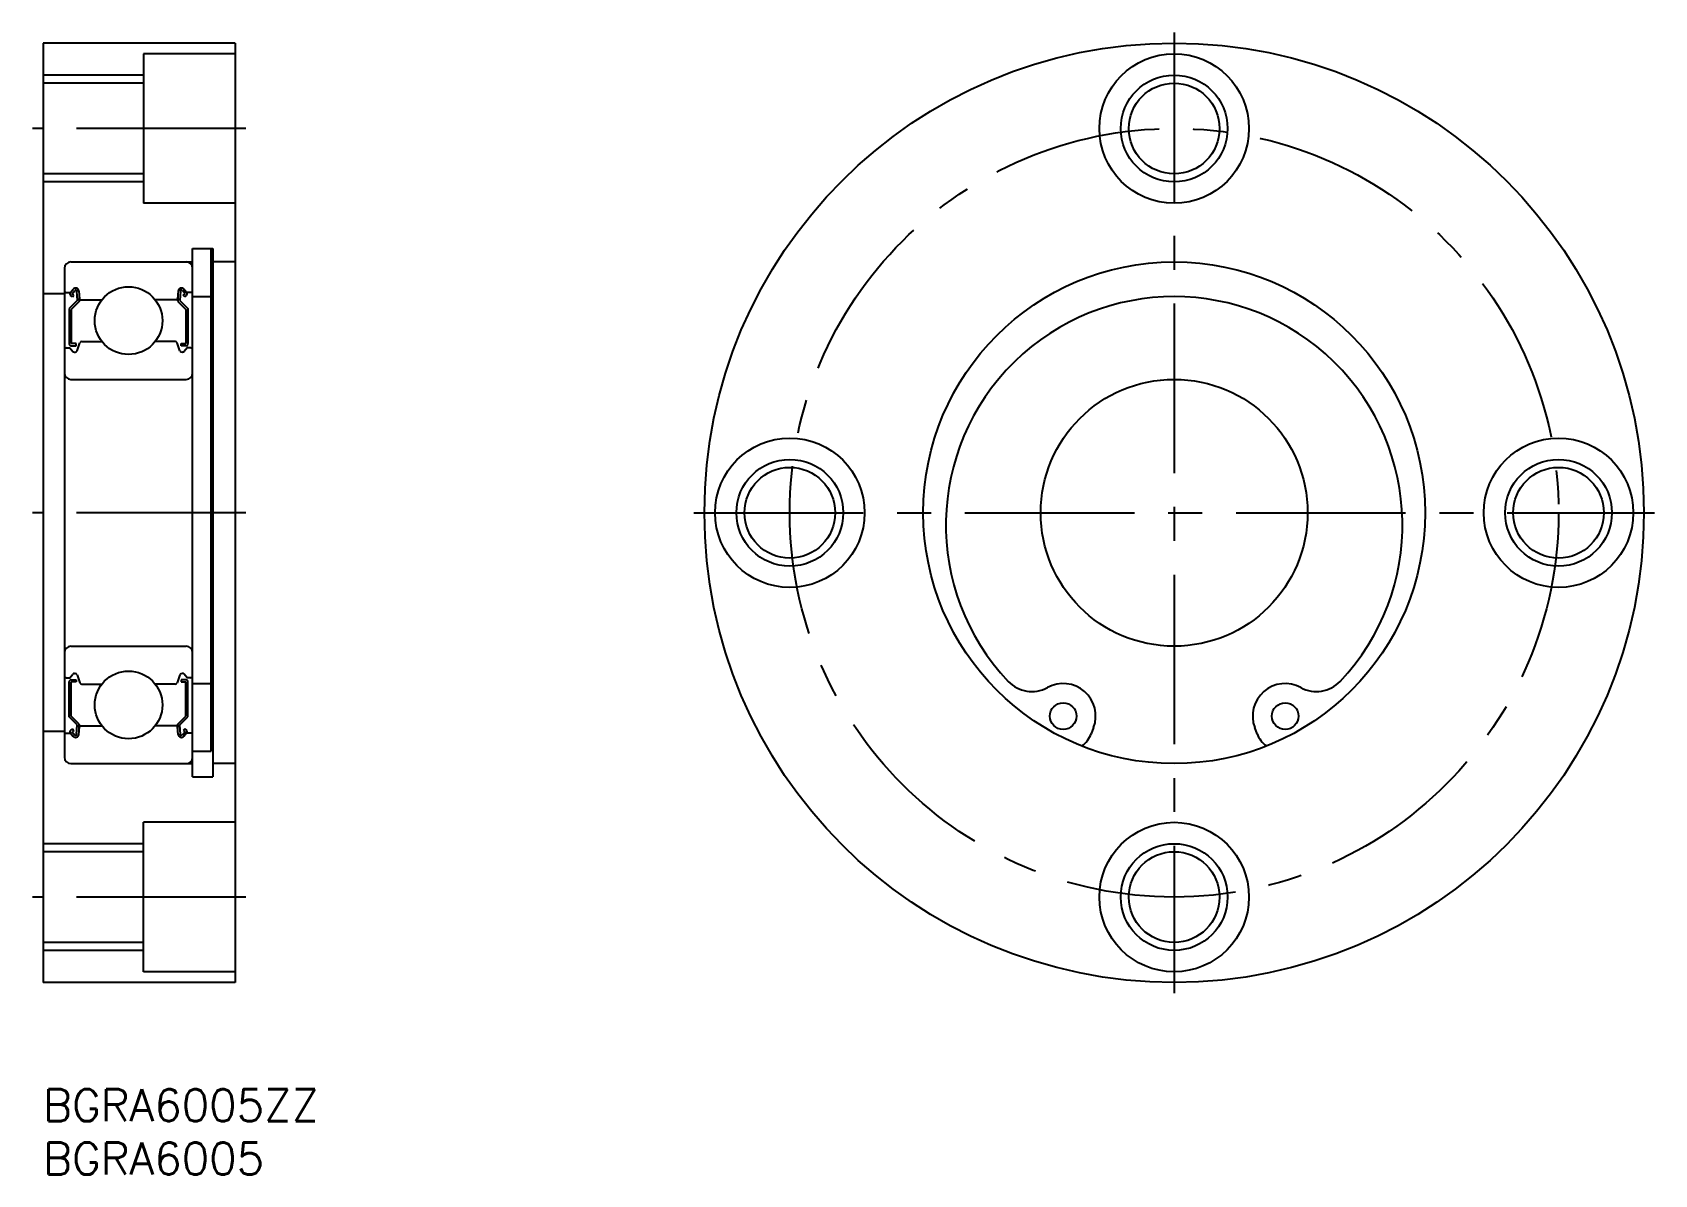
# Model space of a CAD drawing. Extents: x -1 to 151, y -8 to 99.
import ezdxf

# ---------------------------------------------------------------- set-up
doc = ezdxf.new("R2010")
doc.units = 0
doc.header["$LTSCALE"] = 0.5
doc.linetypes.add('CENTER', pattern=[50.8, 31.75, -6.35, 6.35, -6.35])
for name, color, linetype in [('MSM_CENTER', 1, 'CENTER'), ('MSM_CONTINUOUS', 7, 'CONTINUOUS'), ('MSM_NARROW', 5, 'CONTINUOUS'), ('MSM_PART_NUMBER', 7, 'CONTINUOUS')]:
    doc.layers.add(name, color=color, linetype=linetype)
doc.styles.get("Standard").update_dxf_attribs({"font": 'txt.shx', "height": 3, "bigfont": 'bigfont.shx'})

# ---------------------------------------------------------------- blocks, each defined once
blk = doc.blocks.new('*U4')
at = {"layer": 'MSM_PART_NUMBER'}
blk.add_text('BGRA6005ZZ', height=3, dxfattribs=at).set_placement((0, -3))
blk = doc.blocks.new('*U5')
at = {"layer": 'MSM_PART_NUMBER'}
blk.add_text('BGRA6005', height=3, dxfattribs=at).set_placement((0, -8))

msp = doc.modelspace()

# ---------------------------------------------------------------- linework, layer by layer
at = {"layer": 'MSM_CENTER'}
for p, q in [((105.94, 99), (105.94, 9)), ((19, 90), (-1, 90)), ((19, 54), (-1, 54)), ((60.94, 54), (150.94, 54)), ((19, 18), (-1, 18))]:
    msp.add_line(p, q, dxfattribs=at)
msp.add_circle((105.94, 54), 36, dxfattribs=at)
at = {"layer": 'MSM_CONTINUOUS'}
for p, q in [((0, 98), (0, 10)), ((18, 98), (0, 98)), ((13.5, 98), (13.5, 98)), ((18, 98), (18, 10)), ((18, 97), (9.4, 97)), ((9.4, 97), (9.4, 83)), ((9.4, 94.25), (0, 94.25)), ((9.4, 85.75), (0, 85.75)), ((18, 83), (9.4, 83)), ((2.6, 77.5), (14, 77.5)), ((14, 29.25), (14, 78.75)), ((14, 78.75), (15.9, 78.75)), ((15.75, 31.68, 1.25), (15.75, 78.75, 1.25)), ((15.9, 78.75), (15.9, 29.25)), ((18, 77.5), (15.95, 77.5)), ((2, 76.9), (2, 31.1)), ((2, 74.5), (0, 74.5)), ((2.1, 74.65), (2.56, 74.65)), ((2.56, 74.65), (2.81, 74.95)), ((2.71, 74.52), (2.96, 74.82)), ((2.87, 74.39), (2.71, 74.52)), ((3.14, 74.76), (3.18, 73.88)), ((3.34, 74.78), (3.4, 74.04)), ((12.66, 74.78), (12.6, 74.04)), ((12.86, 74.76), (12.82, 73.88)), ((13.29, 74.52), (13.04, 74.82)), ((13.13, 74.39), (13.29, 74.52)), ((13.44, 74.65), (13.19, 74.95)), ((13.9, 74.65), (13.44, 74.65)), ((3.18, 73.88), (2.43, 73.13)), ((2.43, 73.13), (2.43, 69.85)), ((2.74, 74.24), (2.58, 74.37)), ((3.38, 73.8), (2.63, 73.05)), ((2.63, 73.05), (2.63, 69.85)), ((2.74, 74.24), (2.87, 74.39)), ((3.38, 74.27), (3.38, 73.8)), ((3.5, 73.95), (5.49, 73.95)), ((12.5, 73.95), (10.51, 73.95)), ((12.62, 74.27), (12.62, 73.8)), ((12.62, 73.8), (13.37, 73.05)), ((12.82, 73.88), (13.57, 73.13)), ((13.26, 74.24), (13.13, 74.39)), ((13.26, 74.24), (13.42, 74.37)), ((13.37, 73.05), (13.37, 69.85)), ((13.57, 73.13), (13.57, 69.85)), ((14, 74.25), (15.75, 74.25)), ((3.18, 69.18), (3.45, 69.92)), ((3.64, 70.05), (5.49, 70.05)), ((12.36, 70.05), (10.51, 70.05)), ((12.82, 69.18), (12.55, 69.92)), ((2.2, 69.45), (2.5, 69.45)), ((2.5, 69.45), (2.78, 69.12)), ((3.08, 69.85), (2.63, 69.85)), ((2.63, 69.65), (3.08, 69.65)), ((2.93, 69.05), (2.99, 69.05)), ((3.08, 69.65), (3.08, 69.85)), ((12.92, 69.65), (12.92, 69.85)), ((12.92, 69.85), (13.37, 69.85)), ((13.37, 69.65), (12.92, 69.65)), ((13.07, 69.05), (13.01, 69.05)), ((13.5, 69.45), (13.22, 69.12)), ((13.8, 69.45), (13.5, 69.45)), ((2.6, 66.5), (13.4, 66.5)), ((2.6, 41.5), (13.4, 41.5)), ((2.2, 38.55), (2.5, 38.55)), ((2.43, 34.87), (2.43, 38.15)), ((2.5, 38.55), (2.78, 38.88)), ((2.63, 38.35), (3.08, 38.35)), ((2.63, 34.95), (2.63, 38.15)), ((3.08, 38.15), (2.63, 38.15)), ((2.93, 38.95), (2.99, 38.95)), ((3.08, 38.35), (3.08, 38.15)), ((3.18, 38.82), (3.45, 38.08)), ((12.82, 38.82), (12.55, 38.08)), ((12.92, 38.35), (12.92, 38.15)), ((13.37, 38.35), (12.92, 38.35)), ((12.92, 38.15), (13.37, 38.15)), ((13.07, 38.95), (13.01, 38.95)), ((13.5, 38.55), (13.22, 38.88)), ((13.37, 34.95), (13.37, 38.15)), ((13.8, 38.55), (13.5, 38.55)), ((13.57, 34.87), (13.57, 38.15)), ((14, 38), (15.75, 38)), ((3.64, 37.95), (5.49, 37.95)), ((12.36, 37.95), (10.51, 37.95)), ((3.38, 34.2), (2.63, 34.95)), ((12.62, 34.2), (13.37, 34.95)), ((2, 33.5), (0, 33.5)), ((3.18, 34.12), (2.43, 34.87)), ((2.74, 33.76), (2.58, 33.63)), ((2.87, 33.61), (2.71, 33.48)), ((2.71, 33.48), (2.96, 33.18)), ((2.74, 33.76), (2.87, 33.61)), ((3.14, 33.24), (3.18, 34.12)), ((3.34, 33.22), (3.4, 33.96)), ((3.38, 33.73), (3.38, 34.2)), ((3.5, 34.05), (5.49, 34.05)), ((12.5, 34.05), (10.51, 34.05)), ((12.66, 33.22), (12.6, 33.96)), ((12.62, 33.73), (12.62, 34.2)), ((12.82, 34.12), (13.57, 34.87)), ((12.86, 33.24), (12.82, 34.12)), ((13.29, 33.48), (13.04, 33.18)), ((13.26, 33.76), (13.13, 33.61)), ((13.13, 33.61), (13.29, 33.48)), ((13.26, 33.76), (13.42, 33.63)), ((98.39, 33.88, -1.75), (98.17, 33.3, -1.75)), ((113.7, 33.3, -1.75), (113.48, 33.88, -1.75)), ((2.1, 33.35), (2.56, 33.35)), ((2.56, 33.35), (2.81, 33.05)), ((13.44, 33.35), (13.19, 33.05)), ((13.9, 33.35), (13.44, 33.35)), ((2.6, 30.5), (14, 30.5)), ((5.5, 30.5), (5.5, 30.5)), ((14, 31.68), (15.75, 31.68)), ((18, 30.5), (15.95, 30.5)), ((14, 29.25), (15.9, 29.25)), ((18, 25), (9.4, 25)), ((9.4, 11), (9.4, 25)), ((9.4, 22.25), (0, 22.25)), ((9.4, 13.75), (0, 13.75)), ((18, 11), (9.4, 11)), ((18, 10), (0, 10))]:
    msp.add_line(p, q, dxfattribs=at)
for centre, radius in [((105.94, 54), 44), ((105.94, 90), 7), ((105.94, 90), 4.25), ((105.94, 54, -1.75), 23.5), ((8, 72), 3.17), ((105.94, 54), 12.5), ((69.94, 54), 7), ((141.94, 54), 7), ((69.94, 54), 4.25), ((141.94, 54), 4.25), ((8, 36), 3.17), ((95.54, 34.95, -1.75), 1.25), ((116.34, 34.95, -1.75), 1.25), ((105.94, 18), 7), ((105.94, 18), 4.25)]:
    msp.add_circle(centre, radius, dxfattribs=at)
for centre, radius, start, end in [((2.6, 76.9), 0.6, 90, 180), ((13.4, 76.9), 0.6, 0, 90), ((2.1, 74.75), 0.1, 180, 270), ((2.71, 74.52), 0.2, 140.0012, 230.0863), ((3.04, 74.75), 0.3, 4.9967, 140.0012), ((3.04, 74.75), 0.1, 2.8198, 140.0023), ((12.96, 74.75), 0.3, 39.9988, 175.0033), ((12.96, 74.75), 0.1, 39.9977, 177.1802), ((13.29, 74.52), 0.2, 309.9137, 39.9988), ((13.9, 74.75), 0.1, 270, 0), ((3.5, 74.05), 0.1, 184.9967, 270), ((12.5, 74.05), 0.1, 270, 355.0033), ((105.94, 52.87, -1.75), 21.38, 316.6826, 223.3174), ((3.64, 69.85), 0.2, 90, 159.9921), ((12.36, 69.85), 0.2, 20.0079, 90), ((2.2, 69.25), 0.2, 90, 180), ((2.63, 69.85), 0.2, 180, 270), ((2.93, 69.25), 0.2, 219.9945, 270), ((2.99, 69.25), 0.2, 270, 339.9921), ((13.01, 69.25), 0.2, 200.0079, 270), ((13.07, 69.25), 0.2, 270, 320.0055), ((13.37, 69.85), 0.2, 270, 0), ((13.8, 69.25), 0.2, 0, 90), ((2.6, 67.1), 0.6, 180, 270), ((13.4, 67.1), 0.6, 270, 0), ((2.6, 40.9), 0.6, 90, 180), ((13.4, 40.9), 0.6, 0, 90), ((2.2, 38.75), 0.2, 180, 270), ((2.63, 38.15), 0.2, 90, 180), ((2.93, 38.75), 0.2, 90, 140.0055), ((2.99, 38.75), 0.2, 20.0079, 90), ((3.64, 38.15), 0.2, 200.0079, 270), ((12.36, 38.15), 0.2, 270, 339.9921), ((13.01, 38.75), 0.2, 90, 159.9921), ((13.07, 38.75), 0.2, 39.9945, 90), ((13.37, 38.15), 0.2, 0, 90), ((13.8, 38.75), 0.2, 270, 0), ((92.6, 40.3, -1.75), 3.05, 223.3174, 298.7349), ((95.54, 34.95, -1.75), 3.05, 339.4426, 118.7349), ((116.34, 34.95, -1.75), 3.05, 61.2651, 200.5574), ((119.27, 40.3, -1.75), 3.05, 241.2651, 316.6826), ((2.71, 33.48), 0.2, 129.9137, 219.9988), ((3.5, 33.95), 0.1, 90, 175.0033), ((12.5, 33.95), 0.1, 4.9967, 90), ((13.29, 33.48), 0.2, 320.0012, 50.0863), ((2.1, 33.25), 0.1, 90, 180), ((3.04, 33.25), 0.3, 219.9988, 355.0033), ((3.04, 33.25), 0.1, 219.9977, 357.1802), ((12.96, 33.25), 0.3, 184.9967, 320.0012), ((12.96, 33.25), 0.1, 182.8198, 320.0023), ((13.9, 33.25), 0.1, 0, 90), ((95.83, 34.18, -1.75), 2.5, 305.7418, 339.4426), ((116.04, 34.18, -1.75), 2.5, 200.5574, 234.2582), ((2.6, 31.1), 0.6, 180, 270), ((13.4, 31.1), 0.6, 270, 0)]:
    msp.add_arc(centre, radius, start, end, dxfattribs=at)
at = {"layer": 'MSM_NARROW'}
for p, q in [((9.4, 95), (0, 95)), ((9.4, 85), (0, 85)), ((9.4, 23), (0, 23)), ((9.4, 13), (0, 13))]:
    msp.add_line(p, q, dxfattribs=at)
for centre in [(105.94, 90), (69.94, 54), (141.94, 54), (105.94, 18)]:
    msp.add_circle(centre, 5, dxfattribs=at)

# ---------------------------------------------------------------- block references
at = {"layer": 'MSM_CONTINUOUS'}
for name in ['*U4', '*U5']:
    msp.add_blockref(name, (0, 0), dxfattribs=at)

doc.saveas('drawing.dxf')
